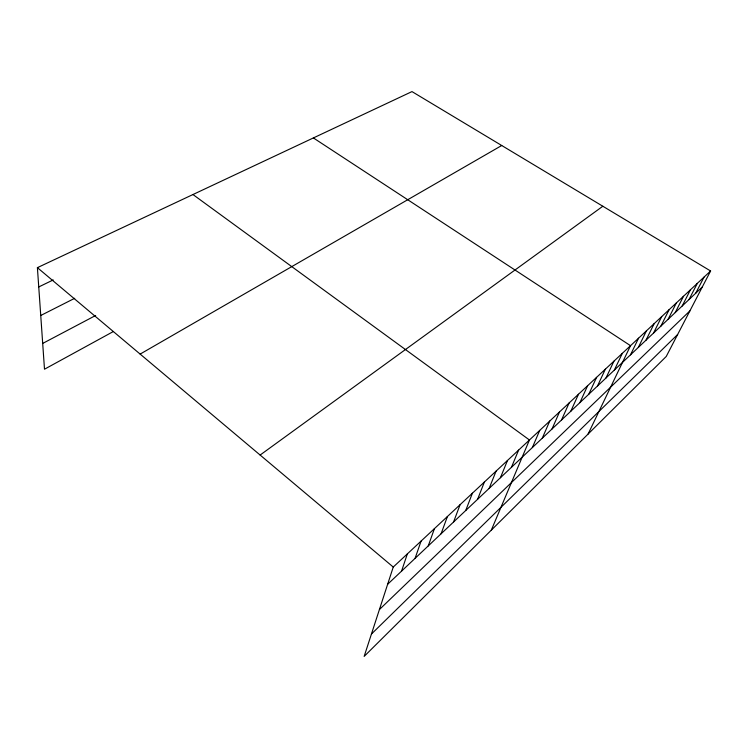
<?xml version="1.0" encoding="UTF-8"?>
<svg xmlns="http://www.w3.org/2000/svg" width="748" height="748" viewBox="0 0 748 748"><rect width="100%" height="100%" fill="white"/><g stroke="black" fill="none" stroke-linecap="round" stroke-linejoin="round"><path stroke-width="1.12" d="M710.6 270.982L393.252 567.049L364.154 656.407L666.244 356.459L710.6 270.982L411.98 91.593L37.4 267.653L44.497 369.213L113.191 331.616M401.545 571.154L407.361 553.885M415.075 558.363L421.087 541.075M428.249 545.918L434.438 528.621M441.068 533.801L447.435 516.503M453.559 522.001L460.085 504.694M465.733 510.51L472.399 493.203M477.589 499.299L484.395 482.011M489.155 488.379L496.092 471.109M500.431 477.72L507.49 460.469M511.436 467.322L518.607 450.1M491.305 530.154L529.444 439.983L192.947 194.536M532.352 447.566L539.719 430.399M542.291 438.169L549.752 421.04M552.005 428.987L559.551 411.896M561.514 420.011L569.125 402.966M570.799 411.241L578.494 394.233M579.887 402.648L587.648 385.688M588.779 394.252L596.595 377.338M597.484 386.033L605.356 369.166M605.992 377.983L613.93 361.172M614.332 370.11L622.317 353.346M588.078 434.074L630.527 345.688L313.375 137.931M630.499 354.842L638.558 338.19M638.334 347.437L646.431 330.84M646.01 340.181L654.145 323.65M653.528 333.075L661.7 316.6M660.905 326.109L669.105 309.691M668.132 319.274L676.37 302.921M675.229 312.58L683.485 296.283M682.185 306.007L690.46 289.766M689.011 299.555L697.304 283.389M695.705 293.235L704.018 277.125M371.438 634.042L677.632 334.506M379.404 609.564L689.871 310.925M387.632 584.291L702.269 287.026M260.126 455.046L602.841 206.242M140.138 354.094L501.73 145.505M42.701 343.426L95.669 315.478M40.747 315.497L74.716 298.293M38.746 286.952L53.211 279.939M37.4 267.653L393.252 567.049"/></g></svg>
